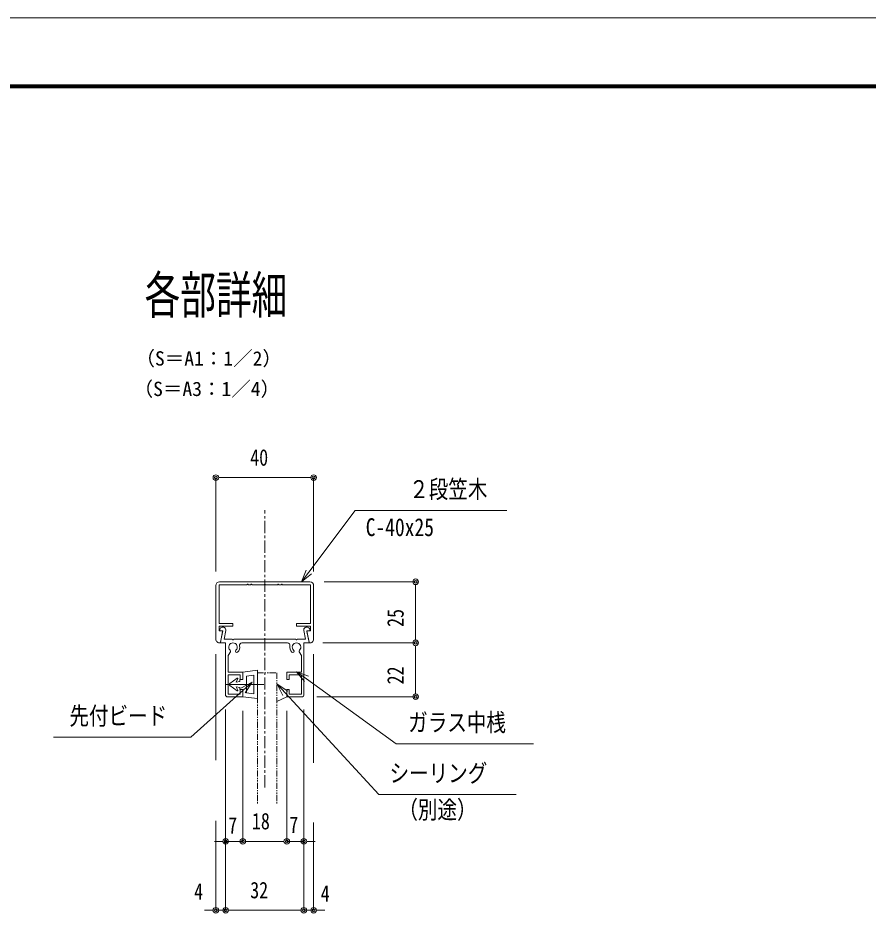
# Model space of a CAD drawing. Units: millimetres, scale not verified, with parts at other scales. Extents: x -3554 to 3554, y -1188 to 1188.
# Drawn here: x -1582 to -886, y 456 to 1188 of the extents above; entities that cross this region are included whole.
import ezdxf
from ezdxf.enums import TextEntityAlignment as Align

# ---------------------------------------------------------------- set-up
doc = ezdxf.new("R2010")
doc.units = ezdxf.units.MM
doc.header["$LTSCALE"] = 8
doc.linetypes.add('USER1', pattern=[2, 1.25, -0.25, 0.25, -0.25])
doc.linetypes.add('USER2', pattern=[1.25, 0.625, -0.125, 0.125, -0.125, 0.125, -0.125])
for name, color, linetype, lineweight in [('0-0_0', 7, 'Continuous', 18), ('0-1_DEFPOINTS', 5, 'Continuous', 18), ('0-4_WAKU', 7, 'Continuous', 18), ('0-7_3中心線', 2, 'USER1', 18), ('0-8_41_U_FF71_U_FF99_U_FF90', 6, 'Continuous', 18), ('0-9_1手摺寸法', 3, 'Continuous', 18), ('0-C_2a', 1, 'USER2', 18)]:
    doc.layers.add(name, color=color, linetype=linetype, lineweight=lineweight)
doc.styles.add('ＭＳ ゴシック', font='')
doc.styles.get('ＭＳ ゴシック').set_extended_font_data('MS Gothic')

msp = doc.modelspace()

# ---------------------------------------------------------------- linework, layer by layer
at = {"layer": '0-0_0'}
for p, q in [((-1417.403, 811.864), (-1415.103, 811.864)), ((-1342.003, 811.864), (-1344.303, 811.864)), ((-1379.703, 726.666), (-1416.703, 726.666)), ((-1379.703, 726.666), (-1342.703, 726.666)), ((-1419.703, 723.666), (-1419.703, 679.666)), ((-1394.041, 724.48), (-1394.303, 724.066)), ((-1393.365, 724.48), (-1393.103, 724.066)), ((-1391.303, 724.066), (-1393.103, 724.066)), ((-1391.041, 724.48), (-1391.303, 724.066)), ((-1390.365, 724.48), (-1390.103, 724.066)), ((-1380.303, 724.066), (-1390.103, 724.066)), ((-1380.041, 724.48), (-1380.303, 724.066)), ((-1379.365, 724.48), (-1379.103, 724.066)), ((-1379.103, 724.066), (-1369.303, 724.066)), ((-1369.041, 724.48), (-1369.303, 724.066)), ((-1368.365, 724.48), (-1368.103, 724.066)), ((-1368.103, 724.066), (-1366.303, 724.066)), ((-1366.041, 724.48), (-1366.303, 724.066)), ((-1365.365, 724.48), (-1365.103, 724.066)), ((-1365.103, 724.066), (-1342.303, 724.066)), ((-1342.303, 724.066), (-1342.303, 692.666)), ((-1339.703, 723.666), (-1339.703, 679.666)), ((-1256.251, 724.366), (-1256.251, 722.066)), ((-1417.103, 692.666), (-1405.703, 692.666)), ((-1417.103, 690.266), (-1405.703, 690.266)), ((-1417.103, 690.266), (-1417.103, 686.666)), ((-1405.703, 692.666), (-1405.703, 690.266)), ((-1342.303, 692.666), (-1353.703, 692.666)), ((-1353.703, 692.666), (-1353.703, 690.266)), ((-1342.303, 690.266), (-1353.703, 690.266)), ((-1342.303, 690.266), (-1342.303, 686.666)), ((-1417.103, 686.666), (-1414.835, 686.666)), ((-1414.246, 685.948), (-1416.036, 677.002)), ((-1345.159, 685.948), (-1343.37, 677.002)), ((-1342.303, 686.666), (-1344.571, 686.666)), ((-1256.251, 678.966), (-1256.251, 681.266)), ((-1256.251, 674.366), (-1256.251, 672.066)), ((-1256.251, 634.966), (-1256.251, 637.266)), ((-1414.003, 514.308), (-1416.303, 514.308)), ((-1395.403, 514.308), (-1393.103, 514.308)), ((-1395.403, 514.308), (-1393.103, 514.308)), ((-1364.003, 514.308), (-1366.303, 514.308)), ((-1364.003, 514.308), (-1366.303, 514.308)), ((-1345.403, 514.308), (-1343.103, 514.308)), ((-1422.003, 457.904), (-1424.303, 457.904)), ((-1409.403, 457.904), (-1407.103, 457.904)), ((-1409.403, 457.904), (-1407.103, 457.904)), ((-1350.003, 457.904), (-1352.303, 457.904)), ((-1350.003, 457.904), (-1352.303, 457.904)), ((-1337.403, 457.904), (-1335.103, 457.904))]:
    msp.add_line(p, q, dxfattribs=at)
for points in [[(-1349.656, 726.666), (-1343.645, 734.657), (-1305.759, 785.028), (-1181.578, 785.028)], [(-1345.787, 736.268), (-1349.656, 726.666), (-1341.504, 733.047)], [(-1394.303, 724.066), (-1417.103, 724.066), (-1417.103, 692.666)], [(-1344.023, 649.348), (-1353.703, 653.021), (-1347.156, 645)], [(-1353.703, 653.021), (-1345.59, 647.174), (-1272.105, 594.218), (-1159.806, 594.218)], [(-1390.139, 644.411), (-1397.593, 637.745), (-1440.262, 599.585), (-1552.562, 599.585)], [(-1399.379, 639.742), (-1390.139, 644.411), (-1395.807, 635.747)], [(-1360.852, 637.267), (-1369.608, 642.79), (-1364.786, 633.629)], [(-1369.608, 642.79), (-1362.819, 635.448), (-1286.313, 552.71), (-1174.014, 552.71)]]:
    msp.add_lwpolyline(points, dxfattribs=at)
for centre, radius in [((-1419.703, 811.864), 2.3), ((-1419.703, 811.864), 1.15), ((-1339.703, 811.864), 2.3), ((-1339.703, 811.864), 1.15), ((-1256.251, 726.666), 2.3), ((-1256.251, 726.666), 1.15), ((-1256.251, 676.666), 2.3), ((-1256.251, 676.666), 2.3), ((-1256.251, 676.666), 1.15), ((-1256.251, 676.666), 1.15), ((-1256.251, 632.666), 2.3), ((-1256.251, 632.666), 1.15), ((-1411.703, 514.308), 2.3), ((-1411.703, 514.308), 1.15), ((-1397.703, 514.308), 2.3), ((-1397.703, 514.308), 2.3), ((-1397.703, 514.308), 1.15), ((-1397.703, 514.308), 1.15), ((-1361.703, 514.308), 2.3), ((-1361.703, 514.308), 2.3), ((-1361.703, 514.308), 1.15), ((-1361.703, 514.308), 1.15), ((-1347.703, 514.308), 2.3), ((-1347.703, 514.308), 1.15), ((-1419.703, 457.904), 2.3), ((-1419.703, 457.904), 1.15), ((-1411.703, 457.904), 2.3), ((-1411.703, 457.904), 2.3), ((-1411.703, 457.904), 1.15), ((-1411.703, 457.904), 1.15), ((-1347.703, 457.904), 2.3), ((-1347.703, 457.904), 2.3), ((-1347.703, 457.904), 1.15), ((-1347.703, 457.904), 1.15), ((-1339.703, 457.904), 2.3), ((-1339.703, 457.904), 1.15)]:
    msp.add_circle(centre, radius, dxfattribs=at)
for centre, radius, start, end in [((-1416.703, 723.666), 3, 90, 180), ((-1342.703, 723.666), 3, 0, 90), ((-1393.703, 724.266), 0.4, 32.33353, 147.66647), ((-1390.703, 724.266), 0.4, 32.33353, 147.66647), ((-1379.703, 724.266), 0.4, 90, 147.66647), ((-1379.703, 724.266), 0.4, 32.33353, 90), ((-1368.703, 724.266), 0.4, 32.33353, 147.66647), ((-1365.703, 724.266), 0.4, 32.33353, 147.66647), ((-1414.835, 686.066), 0.6, 348.69007, 90), ((-1344.571, 686.066), 0.6, 90, 191.30993), ((-1416.703, 679.666), 3, 180, 276.07138), ((-1416.428, 677.08), 0.4, 276.07138, 348.69007), ((-1342.978, 677.08), 0.4, 191.30993, 263.92862), ((-1342.703, 679.666), 3, 263.92862, 0)]:
    msp.add_arc(centre, radius, start, end, dxfattribs=at)
at = {"layer": '0-1_DEFPOINTS'}
msp.add_line((-190.142, 1188), (-3554.142, 1188), dxfattribs=at)
at = {"layer": '0-4_WAKU'}
for p, q in [((-272.942, 1133.2), (-3475.342, 1133.2)), ((-273.542, 1132.6), (-3474.742, 1132.6)), ((-274.142, 1132), (-3474.142, 1132)), ((-274.742, 1131.4), (-3473.542, 1131.4)), ((-275.342, 1130.8), (-3472.942, 1130.8))]:
    msp.add_line(p, q, dxfattribs=at)
at = {"layer": '0-7_3中心線'}
msp.add_line((-1379.703, 558.422), (-1379.703, 785.154), dxfattribs=at)
at = {"layer": '0-8_41_U_FF71_U_FF99_U_FF90'}
for p, q in [((-1414.103, 686.666), (-1416.203, 686.666)), ((-1416.007, 677.144), (-1414.103, 686.666)), ((-1413.055, 679.666), (-1411.634, 686.772)), ((-1343.398, 677.144), (-1345.303, 686.666)), ((-1345.303, 686.666), (-1343.203, 686.666)), ((-1413.055, 679.666), (-1406.303, 679.666)), ((-1406.041, 679.252), (-1406.303, 679.666)), ((-1406.041, 679.252), (-1406.303, 679.666)), ((-1405.365, 679.252), (-1405.103, 679.666)), ((-1405.365, 679.252), (-1405.103, 679.666)), ((-1405.103, 679.666), (-1354.303, 679.666)), ((-1398.354, 676.666), (-1361.051, 676.666)), ((-1354.041, 679.252), (-1354.303, 679.666)), ((-1354.041, 679.252), (-1354.303, 679.666)), ((-1353.365, 679.252), (-1353.103, 679.666)), ((-1353.365, 679.252), (-1353.103, 679.666)), ((-1407.842, 669.461), (-1409.703, 666.237)), ((-1351.564, 669.461), (-1349.703, 666.237)), ((-1409.703, 666.237), (-1409.703, 652.666)), ((-1349.703, 666.237), (-1349.703, 652.666)), ((-1397.703, 652.666), (-1409.703, 652.666)), ((-1397.703, 646.666), (-1397.703, 652.666)), ((-1361.703, 652.666), (-1349.703, 652.666)), ((-1361.703, 646.666), (-1361.703, 652.666)), ((-1409.703, 650.666), (-1409.703, 634.666)), ((-1397.703, 646.666), (-1399.703, 646.666)), ((-1361.703, 646.666), (-1359.703, 646.666)), ((-1349.703, 650.666), (-1349.703, 634.666)), ((-1399.703, 638.666), (-1399.703, 634.666)), ((-1397.703, 638.666), (-1399.703, 638.666)), ((-1397.703, 638.666), (-1397.703, 632.666)), ((-1361.703, 638.666), (-1361.703, 632.666)), ((-1361.703, 638.666), (-1359.703, 638.666)), ((-1359.703, 638.666), (-1359.703, 634.666)), ((-1397.703, 632.666), (-1410.703, 632.666)), ((-1399.703, 634.666), (-1409.703, 634.666)), ((-1361.703, 632.666), (-1348.703, 632.666)), ((-1359.703, 634.666), (-1349.703, 634.666))]:
    msp.add_line(p, q, dxfattribs=at)
for points in [[(-1353.103, 679.666), (-1346.35, 679.666), (-1347.772, 686.772)], [(-1411.703, 633.666), (-1411.703, 676.666), (-1415.615, 676.666)], [(-1347.703, 633.666), (-1347.703, 676.666), (-1343.791, 676.666)], [(-1399.703, 646.666), (-1399.703, 650.666), (-1409.703, 650.666)], [(-1359.703, 646.666), (-1359.703, 650.666), (-1349.703, 650.666)]]:
    msp.add_lwpolyline(points, dxfattribs=at)
for centre, radius, start, end in [((-1414.103, 687.166), 2.5, 350.94853, 183.81513), ((-1345.303, 687.166), 2.5, 356.18487, 189.05147), ((-1416.203, 687.066), 0.4, 189.54709, 270), ((-1343.203, 687.066), 0.4, 270, 350.45291), ((-1415.615, 677.066), 0.4, 168.69007, 270), ((-1405.703, 673.166), 3.5, 312.75874, 227.24126), ((-1405.703, 679.466), 0.4, 212.33353, 327.66647), ((-1405.703, 679.466), 0.4, 212.33353, 327.66647), ((-1405.703, 673.166), 5.5, 312.75874, 11.53696), ((-1398.354, 674.666), 2, 90, 191.53696), ((-1398.354, 674.666), 2, 90, 191.53696), ((-1361.051, 674.666), 2, 348.46304, 90), ((-1361.051, 674.666), 2, 348.46304, 90), ((-1353.703, 673.166), 5.5, 168.46304, 227.24126), ((-1353.703, 673.166), 3.5, 312.75874, 227.24126), ((-1353.703, 679.466), 0.4, 212.33353, 327.66647), ((-1353.703, 679.466), 0.4, 212.33353, 327.66647), ((-1343.791, 677.066), 0.4, 270, 11.30993), ((-1408.758, 669.862), 1, 336.37937, 47.24126), ((-1408.758, 669.862), 1, 336.37937, 47.24126), ((-1402.648, 669.862), 1, 132.75874, 312.75874), ((-1356.758, 669.862), 1, 227.24126, 47.24126), ((-1350.648, 669.862), 1, 132.75874, 203.62063), ((-1350.648, 669.862), 1, 132.75874, 203.62063), ((-1410.703, 633.666), 1, 180, 270), ((-1348.703, 633.666), 1, 270, 0)]:
    msp.add_arc(centre, radius, start, end, dxfattribs=at)
at = {"layer": '0-9_1手摺寸法'}
for p, q in [((-1419.703, 735.166), (-1419.703, 811.864)), ((-1344.303, 811.864), (-1415.103, 811.864)), ((-1339.703, 735.166), (-1339.703, 811.864)), ((-1331.203, 726.666), (-1256.251, 726.666)), ((-1256.251, 722.066), (-1256.251, 681.266)), ((-1332.309, 676.666), (-1256.251, 676.666)), ((-1332.309, 676.666), (-1256.251, 676.666)), ((-1419.703, 667.515), (-1419.703, 580.847)), ((-1339.703, 667.515), (-1339.703, 578.572)), ((-1256.251, 672.066), (-1256.251, 637.266)), ((-1385.703, 654.266), (-1397.703, 652.666)), ((-1397.703, 652.666), (-1397.703, 646.666)), ((-1385.703, 654.266), (-1385.703, 631.066)), ((-1402.182, 647.806), (-1408.299, 643.468)), ((-1401.728, 647.445), (-1403.103, 644.666)), ((-1400.103, 645.166), (-1403.103, 644.666)), ((-1400.103, 646.666), (-1400.103, 645.166)), ((-1397.703, 646.666), (-1400.103, 646.666)), ((-1388.703, 650.234), (-1394.703, 649.434)), ((-1394.703, 649.434), (-1394.703, 635.897)), ((-1388.703, 650.234), (-1388.703, 635.097)), ((-1380.602, 642.666), (-1411.504, 642.666)), ((-1408.299, 641.863), (-1402.182, 637.525)), ((-1400.103, 640.166), (-1403.103, 640.666)), ((-1403.103, 640.666), (-1401.728, 637.886)), ((-1400.103, 640.166), (-1400.103, 638.666)), ((-1397.703, 638.666), (-1400.103, 638.666)), ((-1397.703, 638.666), (-1397.703, 632.666)), ((-1385.703, 631.066), (-1397.703, 632.666)), ((-1388.703, 635.097), (-1394.703, 635.897)), ((-1361.703, 632.666), (-1369.703, 628.717)), ((-1337.203, 632.666), (-1256.251, 632.666)), ((-1411.703, 622.166), (-1411.703, 457.904)), ((-1411.703, 622.166), (-1411.703, 457.904)), ((-1411.703, 622.166), (-1411.703, 514.308)), ((-1397.703, 621.166), (-1397.703, 514.308)), ((-1397.703, 621.166), (-1397.703, 514.308)), ((-1361.703, 621.166), (-1361.703, 514.308)), ((-1361.703, 621.166), (-1361.703, 514.308)), ((-1347.703, 622.166), (-1347.703, 514.308)), ((-1347.703, 622.166), (-1347.703, 457.904)), ((-1347.703, 622.166), (-1347.703, 457.904)), ((-1419.703, 531.21), (-1419.703, 457.904)), ((-1339.703, 529.663), (-1339.703, 457.904)), ((-1416.303, 514.308), (-1420.903, 514.308)), ((-1397.703, 514.308), (-1411.703, 514.308)), ((-1393.103, 514.308), (-1388.503, 514.308)), ((-1366.303, 514.308), (-1393.103, 514.308)), ((-1366.303, 514.308), (-1370.903, 514.308)), ((-1347.703, 514.308), (-1361.703, 514.308)), ((-1343.103, 514.308), (-1338.503, 514.308)), ((-1424.303, 457.904), (-1428.903, 457.904)), ((-1411.703, 457.904), (-1419.703, 457.904)), ((-1352.303, 457.904), (-1407.103, 457.904)), ((-1407.103, 457.904), (-1402.503, 457.904)), ((-1352.303, 457.904), (-1356.903, 457.904)), ((-1339.703, 457.904), (-1347.703, 457.904)), ((-1335.103, 457.904), (-1330.503, 457.904))]:
    msp.add_line(p, q, dxfattribs=at)
for centre, radius, start, end in [((-1402.003, 647.566), 0.3, 336.37062, 126.60707), ((-1407.703, 642.666), 1, 126.60707, 233.39293), ((-1402.003, 637.766), 0.3, 233.39293, 23.62938)]:
    msp.add_arc(centre, radius, start, end, dxfattribs=at)
at = {"layer": '0-C_2a'}
msp.add_line((-1385.703, 652.266), (-1385.703, 544.503), dxfattribs=at)
msp.add_lwpolyline([(-1385.703, 652.266), (-1369.703, 652.266), (-1369.703, 544.503)], dxfattribs=at)

# ---------------------------------------------------------------- texts
at = {"layer": '0-0_0', "style": 'ＭＳ ゴシック'}
for s, height, width, p in [('各部詳細', 30.55, 0.7, (-1478.004, 936.924)), ('２段笠木 ', 14.66, 0.8, (-1261.481, 790.73)), ('C-40x25', 14.66, 0.8, (-1297.093, 759.61)), ('先付ビード', 14.66, 0.8, (-1539.559, 605.288)), ('ガラス中桟', 14.66, 0.8, (-1262.302, 599.921)), ('シーリング', 14.66, 0.8, (-1277.577, 558.413)), ('（別途）', 14.66, 0.8, (-1270.343, 528.481))]:
    msp.add_text(s, height=height, dxfattribs=dict(at, width=width)).set_placement(p, align=Align.BOTTOM_LEFT)
for s, p in [('（S＝A1：1／2）', (-1485.536, 900.014)), ('（S＝A3：1／4）', (-1487.06, 875.107))]:
    msp.add_text(s, height=11.73, dxfattribs=at).set_placement(p, align=Align.BOTTOM_LEFT)
at = {"layer": '0-9_1手摺寸法', "color": 7, "style": 'ＭＳ ゴシック', "width": 0.8}
for s, p in [('40', (-1391.619, 817.614)), ('18', (-1390.217, 520.058)), ('7', (-1409.609, 516.655)), ('7', (-1359.609, 517.139)), ('4', (-1437.504, 462.505)), ('32', (-1391.619, 463.654)), ('4', (-1333.926, 460.876))]:
    msp.add_text(s, height=13.49, dxfattribs=at).set_placement(p, align=Align.BOTTOM_LEFT)
for s, p in [('25', (-1262.001, 689.749)), ('22', (-1262.001, 642.749))]:
    msp.add_text(s, height=13.49, rotation=90, dxfattribs=at).set_placement(p, align=Align.BOTTOM_LEFT)

doc.saveas('drawing.dxf')
